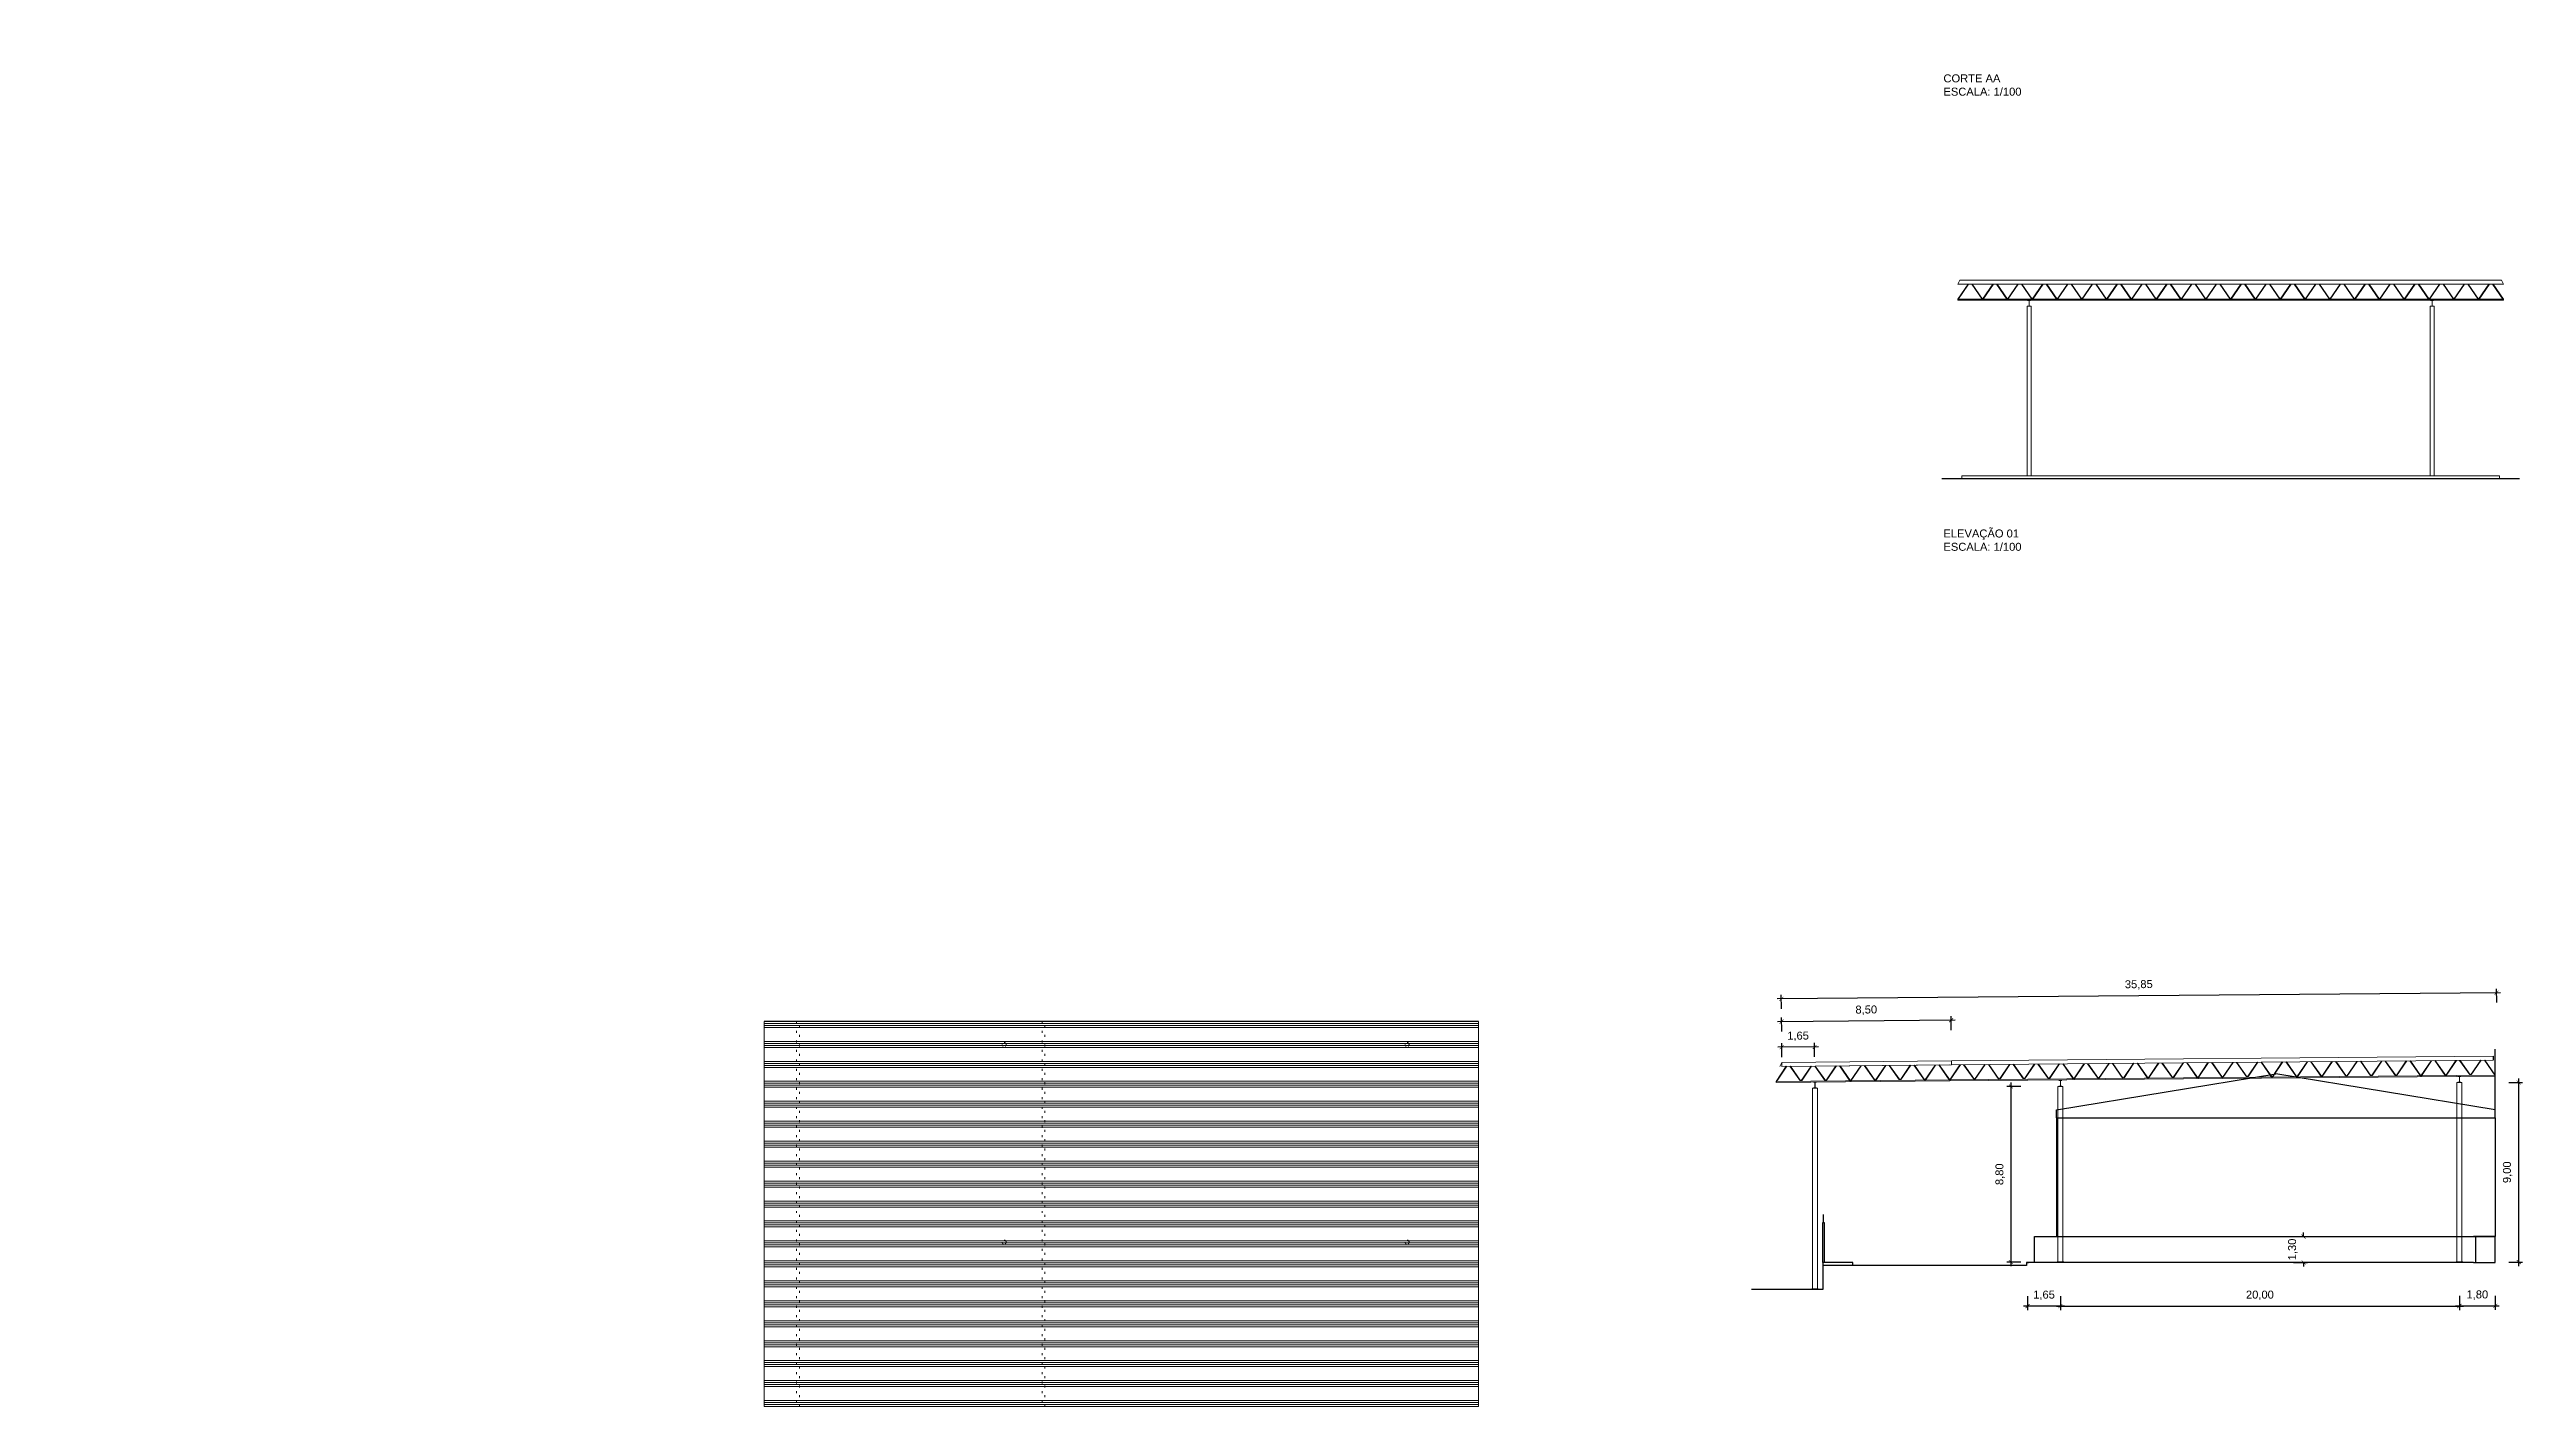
# Model space of a CAD drawing. Header units: inches. Extents: x 1286 to 7442, y -84 to 3420.
# Drawn here: x 2048.5 to 2172.5, y 15 to 83.1 of the extents above; entities that cross this region are included whole.
import ezdxf

# ---------------------------------------------------------------- set-up
doc = ezdxf.new("R2010")
doc.units = ezdxf.units.IN
doc.header["$LTSCALE"] = 3
doc.header["$MEASUREMENT"] = 0
doc.linetypes.add('DASHED', pattern=[0.75, 0.5, -0.25])
doc.linetypes.add('DOT', pattern=[0.25, 0, -0.25])
for name, color, linetype, lineweight in [('ARQ_AÇO', 4, 'Continuous', 5), ('ARQ_PROJEÇÃO', 8, 'DASHED', 5), ('ARQ_VISTA', 2, 'Continuous', 5)]:
    doc.layers.add(name, color=color, linetype=linetype, lineweight=lineweight)
doc.layers.add('ARQ_HATCH', color=8, linetype='Continuous')
doc.layers.add('ARQ_TEXTO', color=133, linetype='Continuous')
doc.styles.add('1 - 200', font='arial.ttf', dxfattribs={"height": 0.4})
doc.dimstyles.new('1 - 200', dxfattribs={"dimtxt": 0.4, "dimasz": 0.2, "dimexe": 0.2, "dimexo": 0.2, "dimgap": 0.3, "dimtad": 1, "dimzin": 4, "dimtxsty": '1 - 200', "dimblk": 'ARCHTICK', "dimcen": 0.1, "dimdle": 0.2, "dimclrd": 256, "dimclre": 256, "dimclrt": 256, "dimazin": 0, "dimtfac": 1, "dimtix": 1, "dimtofl": 0, "dimtmove": 2, "dimatfit": 3, "dimldrblk": 'OPEN90', "dimfxl": 0.5, "dimfxlon": 1, "dimtolj": 1, "dimtzin": 0, "dimlwd": -1, "dimlwe": -1, "dimarcsym": 0})

# ---------------------------------------------------------------- blocks, each defined once
blk = doc.blocks.new('_ArchTick')
at = {"color": 0, "linetype": 'ByBlock', "const_width": 0.15}
blk.add_lwpolyline([(-0.5, -0.5), (0.5, 0.5)], dxfattribs=at)
blk = doc.blocks.new('*D221')
at = {"transparency": 16777216}
for p, q in [((2149.15, 20.07), (2169.55, 20.07)), ((2149.35, 20.57), (2149.35, 19.87)), ((2169.35, 20.57), (2169.35, 19.87))]:
    blk.add_line(p, q, dxfattribs=at)
at = {"layer": 'Defpoints', "color": 0, "transparency": 16777216}
for p in [(2149.35, 22.28), (2169.35, 22.28), (2169.35, 20.07)]:
    blk.add_point(p, dxfattribs=at)
at = {"transparency": 16777216, "xscale": 0.2, "yscale": 0.2, "zscale": 0.2, "rotation": 180}
blk.add_blockref('_ArchTick', (2149.35, 20.07), dxfattribs=at)
at = {"transparency": 16777216, "xscale": 0.2, "yscale": 0.2, "zscale": 0.2}
blk.add_blockref('_ArchTick', (2169.35, 20.07), dxfattribs=at)
at = {"transparency": 16777216, "insert": (2159.35, 20.61), "char_height": 0.4, "attachment_point": 5, "style": '1 - 200'}
blk.add_mtext('\\A1;20,00', dxfattribs=at)
blk = doc.blocks.new('_Open90')
at = {"color": 0, "linetype": 'ByBlock', "lineweight": -2}
for p, q in [((0, 0), (-1, 0)), ((-0.5, 0.5), (0, 0)), ((0, 0), (-0.5, -0.5))]:
    blk.add_line(p, q, dxfattribs=at)
blk = doc.blocks.new('*D222')
at = {"transparency": 16777216}
for p, q in [((2171.82, 31.28), (2172.52, 31.28)), ((2172.32, 31.48), (2172.32, 22.08)), ((2171.82, 22.28), (2172.52, 22.28))]:
    blk.add_line(p, q, dxfattribs=at)
at = {"layer": 'Defpoints', "color": 0, "transparency": 16777216}
for p in [(2169.48, 31.28), (2169.48, 22.28), (2172.32, 22.28)]:
    blk.add_point(p, dxfattribs=at)
at = {"transparency": 16777216, "xscale": 0.2, "yscale": 0.2, "zscale": 0.2}
for p, rotation in [((2172.32, 31.28), 90), ((2172.32, 22.28), 270)]:
    blk.add_blockref('_ArchTick', p, dxfattribs=dict(at, rotation=rotation))
at = {"transparency": 16777216, "insert": (2171.77, 26.78), "char_height": 0.4, "attachment_point": 5, "rotation": 90, "style": '1 - 200'}
blk.add_mtext('\\A1;9,00', dxfattribs=at)
blk = doc.blocks.new('*D226')
at = {"transparency": 16777216}
for p, q in [((2161.04, 23.56), (2161.74, 23.56)), ((2161.54, 23.56), (2161.54, 23.76)), ((2161.04, 22.26), (2161.74, 22.26)), ((2161.54, 22.26), (2161.54, 22.06))]:
    blk.add_line(p, q, dxfattribs=at)
at = {"layer": 'Defpoints', "color": 0, "transparency": 16777216}
for p in [(2160.15, 23.56), (2159.05, 22.26), (2161.54, 22.26)]:
    blk.add_point(p, dxfattribs=at)
at = {"transparency": 16777216, "xscale": 0.2, "yscale": 0.2, "zscale": 0.2}
for p, rotation in [((2161.54, 23.56), 270), ((2161.54, 22.26), 90)]:
    blk.add_blockref('_ArchTick', p, dxfattribs=dict(at, rotation=rotation))
at = {"transparency": 16777216, "insert": (2161, 22.91), "char_height": 0.4, "attachment_point": 5, "rotation": 90, "style": '1 - 200'}
blk.add_mtext('\\A1;1,30', dxfattribs=at)
blk = doc.blocks.new('*D229')
at = {"transparency": 16777216}
for p, q in [((2147.37, 31.08), (2146.67, 31.08)), ((2146.87, 31.28), (2146.87, 22.08)), ((2147.37, 22.28), (2146.67, 22.28))]:
    blk.add_line(p, q, dxfattribs=at)
at = {"layer": 'Defpoints', "color": 0, "transparency": 16777216}
for p in [(2149.23, 31.08), (2146.87, 22.28), (2149.23, 22.28)]:
    blk.add_point(p, dxfattribs=at)
at = {"transparency": 16777216, "xscale": 0.2, "yscale": 0.2, "zscale": 0.2}
for p, rotation in [((2146.87, 31.08), 90), ((2146.87, 22.28), 270)]:
    blk.add_blockref('_ArchTick', p, dxfattribs=dict(at, rotation=rotation))
at = {"transparency": 16777216, "insert": (2146.33, 26.68), "char_height": 0.4, "attachment_point": 5, "rotation": 90, "style": '1 - 200'}
blk.add_mtext('\\A1;8,80', dxfattribs=at)
blk = doc.blocks.new('*D230')
at = {"transparency": 16777216}
for p, q in [((2169.15, 20.08), (2171.35, 20.08)), ((2169.35, 20.58), (2169.35, 19.88)), ((2171.15, 20.58), (2171.15, 19.88))]:
    blk.add_line(p, q, dxfattribs=at)
at = {"layer": 'Defpoints', "color": 0, "transparency": 16777216}
for p in [(2169.35, 22.26), (2171.15, 22.26), (2171.15, 20.08)]:
    blk.add_point(p, dxfattribs=at)
at = {"transparency": 16777216, "xscale": 0.2, "yscale": 0.2, "zscale": 0.2, "rotation": 180}
blk.add_blockref('_ArchTick', (2169.35, 20.08), dxfattribs=at)
at = {"transparency": 16777216, "xscale": 0.2, "yscale": 0.2, "zscale": 0.2}
blk.add_blockref('_ArchTick', (2171.15, 20.08), dxfattribs=at)
at = {"transparency": 16777216, "insert": (2170.25, 20.62), "char_height": 0.4, "attachment_point": 5, "style": '1 - 200'}
blk.add_mtext('\\A1;1,80', dxfattribs=at)
blk = doc.blocks.new('*D231')
at = {"transparency": 16777216}
for p, q in [((2149.55, 20.07), (2147.5, 20.07)), ((2147.7, 20.57), (2147.7, 19.87)), ((2149.35, 20.57), (2149.35, 19.87))]:
    blk.add_line(p, q, dxfattribs=at)
at = {"layer": 'Defpoints', "color": 0, "transparency": 16777216}
for p in [(2147.7, 22.26), (2149.35, 22.26), (2147.7, 20.07)]:
    blk.add_point(p, dxfattribs=at)
at = {"transparency": 16777216, "xscale": 0.2, "yscale": 0.2, "zscale": 0.2, "rotation": 180}
blk.add_blockref('_ArchTick', (2147.7, 20.07), dxfattribs=at)
at = {"transparency": 16777216, "xscale": 0.2, "yscale": 0.2, "zscale": 0.2}
blk.add_blockref('_ArchTick', (2149.35, 20.07), dxfattribs=at)
at = {"transparency": 16777216, "insert": (2148.53, 20.61), "char_height": 0.4, "attachment_point": 5, "style": '1 - 200'}
blk.add_mtext('\\A1;1,65', dxfattribs=at)
blk = doc.blocks.new('*D234')
at = {"transparency": 16777216}
for p, q in [((2144.07, 34.4), (2135.17, 34.32)), ((2135.38, 33.83), (2135.37, 34.53)), ((2143.88, 33.9), (2143.87, 34.6))]:
    blk.add_line(p, q, dxfattribs=at)
at = {"layer": 'Defpoints', "color": 0, "transparency": 16777216}
for p in [(2135.37, 34.33), (2135.39, 32.29), (2143.89, 32.36)]:
    blk.add_point(p, dxfattribs=at)
at = {"transparency": 16777216, "xscale": 0.2, "yscale": 0.2, "zscale": 0.2}
for p, rotation in [((2135.37, 34.33), 180.5117599730573), ((2143.87, 34.4), 0.5117599730573552)]:
    blk.add_blockref('_ArchTick', p, dxfattribs=dict(at, rotation=rotation))
at = {"transparency": 16777216, "insert": (2139.62, 34.9), "char_height": 0.4, "attachment_point": 5, "rotation": 0.5118, "style": '1 - 200'}
blk.add_mtext('\\A1;8,50', dxfattribs=at)
blk = doc.blocks.new('*D236')
at = {"transparency": 16777216}
for p, q in [((2171.22, 35.28), (2171.21, 35.98)), ((2171.41, 35.78), (2135.16, 35.47)), ((2135.37, 34.97), (2135.36, 35.67))]:
    blk.add_line(p, q, dxfattribs=at)
at = {"layer": 'Defpoints', "color": 0, "transparency": 16777216}
for p in [(2135.36, 35.47), (2135.39, 32.29), (2171.24, 32.6)]:
    blk.add_point(p, dxfattribs=at)
at = {"transparency": 16777216, "xscale": 0.2, "yscale": 0.2, "zscale": 0.2}
for p, rotation in [((2135.36, 35.47), 180.5000000000001), ((2171.21, 35.78), 0.4999999999999982)]:
    blk.add_blockref('_ArchTick', p, dxfattribs=dict(at, rotation=rotation))
at = {"transparency": 16777216, "insert": (2153.28, 36.17), "char_height": 0.4, "attachment_point": 5, "rotation": 0.5, "style": '1 - 200'}
blk.add_mtext('\\A1;35,85', dxfattribs=at)
blk = doc.blocks.new('*D238')
at = {"transparency": 16777216}
for p, q in [((2137.23, 33.06), (2135.18, 33.05)), ((2135.39, 32.55), (2135.38, 33.25)), ((2137.03, 32.56), (2137.03, 33.26))]:
    blk.add_line(p, q, dxfattribs=at)
at = {"layer": 'Defpoints', "color": 0, "transparency": 16777216}
for p in [(2135.38, 33.05), (2135.39, 32.29), (2137.04, 32.3)]:
    blk.add_point(p, dxfattribs=at)
at = {"transparency": 16777216, "xscale": 0.2, "yscale": 0.2, "zscale": 0.2}
for p, rotation in [((2135.38, 33.05), 180.5000000000001), ((2137.03, 33.06), 0.4999999999999982)]:
    blk.add_blockref('_ArchTick', p, dxfattribs=dict(at, rotation=rotation))
at = {"transparency": 16777216, "insert": (2136.2, 33.59), "char_height": 0.4, "attachment_point": 5, "rotation": 0.5, "style": '1 - 200'}
blk.add_mtext('\\A1;1,65', dxfattribs=at)

msp = doc.modelspace()

# ---------------------------------------------------------------- hatches: boundary and pattern name
at = {"layer": 'ARQ_HATCH'}
h = msp.add_hatch(dxfattribs=at)
h.set_pattern_fill('HONEY', color=8, scale=2, angle=315)
edge = h.paths.add_edge_path()
edge.add_line((2027.264, 74.93), (2031.411, 91.984))
edge.add_arc((2033.257, 91.535), 1.9, 110.58273, 166.33425, ccw=False)
edge.add_line((2032.589, 93.314), (2037.862, 95.294))
edge.add_line((2037.862, 95.294), (2043.072, 105.921))
edge.add_arc((2044.778, 105.084), 1.9, 116.92909, 153.88302, ccw=False)
edge.add_line((2043.918, 106.778), (2053.022, 111.403))
edge.add_line((2053.022, 111.403), (2056.359, 118.186))
edge.add_line((2056.359, 118.186), (2053.504, 119.755))
edge.add_line((2053.504, 119.755), (2054.319, 121.252))
edge.add_line((2054.319, 121.252), (2043.547, 126.331))
edge.add_line((2043.547, 126.331), (2037.445, 128.066))
edge.add_arc((2037.965, 129.894), 1.9, 180.41112, 254.12323, ccw=False)
edge.add_line((2036.065, 129.88), (2035.938, 147.537))
edge.add_line((2035.938, 147.537), (2028.886, 160.068))
edge.add_line((2028.886, 160.068), (2019.552, 156.905))
edge.add_line((2019.552, 156.905), (2019.225, 96.389))
edge.add_arc((2015.225, 96.41), 4, 270, 359.68999, ccw=False)
edge.add_line((2015.225, 92.41), (1829.908, 92.41))
edge.add_line((1829.908, 92.41), (1821.139, 51.947))
edge.add_line((1821.139, 51.947), (1820.715, 49.992))
edge.add_line((1820.715, 49.992), (1819.882, 46.148))
edge.add_line((1819.882, 46.148), (1820.587, 45.272))
edge.add_line((1820.587, 45.272), (1825.662, 45.254))
edge.add_line((1825.662, 45.254), (1825.661, 45.114))
edge.add_line((1825.661, 45.114), (1837.918, 45.07))
edge.add_line((1837.918, 45.07), (1837.918, 45.26))
edge.add_line((1837.918, 45.26), (1843.088, 45.242))
edge.add_line((1843.088, 45.242), (1847.116, 49.563))
edge.add_arc((1847.482, 49.222), 0.5, 89.76917, 137.0088, ccw=False)
edge.add_line((1847.484, 49.722), (1868.081, 49.639))
edge.add_arc((1868.079, 49.139), 0.5, 33.18397, 89.76917, ccw=False)
edge.add_line((1868.498, 49.413), (1870.973, 45.627))
edge.add_line((1870.973, 45.627), (1900.946, 45.506))
edge.add_line((1900.946, 45.506), (1898.82, 48.738))
edge.add_arc((1899.238, 49.013), 0.5, 89.76917, 213.34253, ccw=False)
edge.add_line((1899.24, 49.513), (1901.824, 49.503))
edge.add_arc((1901.822, 49.003), 0.5, 34.94512, 89.76917, ccw=False)
edge.add_line((1902.231, 49.289), (1904.886, 45.491))
edge.add_line((1904.886, 45.491), (1942.564, 45.339))
edge.add_line((1942.564, 45.339), (1940.438, 48.571))
edge.add_arc((1940.855, 48.846), 0.5, 89.76917, 213.34253, ccw=False)
edge.add_line((1940.857, 49.346), (1943.258, 49.336))
edge.add_arc((1943.256, 48.836), 0.5, 34.94512, 89.76917, ccw=False)
edge.add_line((1943.665, 49.122), (1946.32, 45.324))
edge.add_line((1946.32, 45.324), (1986.562, 45.161))
edge.add_line((1986.562, 45.161), (1983.055, 48.302))
edge.add_arc((1983.388, 48.674), 0.5, 89.76917, 228.15776, ccw=False)
edge.add_line((1983.39, 49.174), (1987.306, 49.159))
edge.add_arc((1987.304, 48.659), 0.5, 48.46063, 89.76917, ccw=False)
edge.add_line((1987.635, 49.033), (1990.329, 46.646))
edge.add_line((1990.329, 46.646), (2013.484, 46.553))
edge.add_line((2013.484, 46.553), (2013.545, 51.582))
edge.add_line((2013.545, 51.582), (2012.45, 52.795))
edge.add_arc((2013.861, 54.068), 1.9, 164.55602, 222.06687, ccw=False)
edge.add_line((2012.029, 54.574), (2016.298, 70.026))
edge.add_arc((2018.13, 69.52), 1.9, 110.32742, 164.55602, ccw=False)
edge.add_line((2017.47, 71.302), (2027.264, 74.93))
h.paths.add_polyline_path([(1891.928, 70.998), (1891.816, 65.099), (1891.77, 62.699), (1891.659, 56.8), (1864.713, 57.311), (1864.983, 71.509)], flags=16)

# ---------------------------------------------------------------- linework, layer by layer
at = {"color": 6}
msp.add_line((2172.358, 61.535), (2143.408, 61.535), dxfattribs=at)
at = {"color": 1}
for p, q in [((2120.177, 34.338), (2084.377, 34.338)), ((2171.151, 29.909), (2171.151, 32.951)), ((2149.151, 29.909), (2160.151, 31.709)), ((2171.151, 29.909), (2160.151, 31.709)), ((2149.151, 29.509), (2149.151, 29.909)), ((2171.151, 29.509), (2171.151, 29.909)), ((2149.151, 29.509), (2171.151, 29.509)), ((2149.151, 29.509), (2149.151, 23.559)), ((2171.151, 29.509), (2171.151, 23.559)), ((2137.45, 22.259), (2137.45, 24.259)), ((2137.45, 24.259), (2137.51, 24.259)), ((2137.48, 24.259), (2137.48, 24.659)), ((2137.51, 24.259), (2137.51, 22.259)), ((2148.051, 22.259), (2148.051, 23.559)), ((2148.051, 23.559), (2149.151, 23.559)), ((2149.151, 23.559), (2171.151, 23.559)), ((2171.151, 23.559), (2170.051, 23.559)), ((2170.151, 23.559), (2170.151, 22.259)), ((2171.151, 22.259), (2171.151, 23.559)), ((2138.95, 22.259), (2137.45, 22.259)), ((2137.45, 22.259), (2137.45, 20.909)), ((2138.95, 22.109), (2137.45, 22.109)), ((2138.95, 22.109), (2138.95, 22.259)), ((2147.651, 22.109), (2138.95, 22.109)), ((2147.751, 22.259), (2147.651, 22.259)), ((2147.651, 22.259), (2147.651, 22.109)), ((2147.651, 22.259), (2147.751, 22.259)), ((2148.051, 22.259), (2147.751, 22.259)), ((2170.051, 22.259), (2148.051, 22.259)), ((2170.051, 22.259), (2169.171, 22.259)), ((2170.051, 22.259), (2171.151, 22.259)), ((2137.45, 20.909), (2133.864, 20.909)), ((2137.45, 20.909), (2137.05, 20.909))]:
    msp.add_line(p, q, dxfattribs=at)
at = {"color": 0}
msp.add_line((2171.042, 32.598), (2171.042, 32.394), dxfattribs=at)
for p, q in [((2149.186, 22.284), (2149.516, 22.284)), ((2149.186, 22.259), (2149.186, 22.284)), ((2149.516, 22.259), (2149.186, 22.259)), ((2149.516, 22.284), (2149.516, 22.259)), ((2169.186, 22.284), (2169.516, 22.284)), ((2169.186, 22.259), (2169.186, 22.284)), ((2169.516, 22.259), (2169.186, 22.259)), ((2169.516, 22.284), (2169.516, 22.259)), ((2136.885, 20.934), (2137.215, 20.934)), ((2136.885, 20.909), (2136.885, 20.934)), ((2137.215, 20.909), (2136.885, 20.909)), ((2137.215, 20.934), (2137.215, 20.909))]:
    msp.add_line(p, q)
at = {"layer": 'ARQ_AÇO', "color": 1}
for points in [[(2135.291, 32.086), (2135.39, 32.287), (2135.391, 32.087)], [(2135.389, 32.085), (2135.388, 32.279), (2135.293, 32.085), (2135.291, 32.086)], [(2143.895, 32.161), (2135.391, 32.085)], [(2135.391, 32.087), (2143.801, 32.161)]]:
    msp.add_lwpolyline(points, dxfattribs=at)
at = {"layer": 'ARQ_AÇO', "color": 0}
msp.add_lwpolyline([(2143.893, 32.361), (2143.893, 32.361), (2143.895, 32.161), (2171.042, 32.394)], dxfattribs=at)
at = {"layer": 'ARQ_AÇO'}
for points in [[(2137.053, 31.012), (2137.125, 31.012), (2137.125, 31.002), (2136.975, 31.002), (2136.975, 31.012), (2137.048, 31.012), (2137.048, 31.292), (2136.975, 31.292), (2136.975, 31.302), (2137.125, 31.302), (2137.125, 31.292), (2137.053, 31.292), (2137.053, 31.012)], [(2149.353, 31.094), (2149.426, 31.094), (2149.426, 31.084), (2149.276, 31.084), (2149.276, 31.094), (2149.348, 31.094), (2149.348, 31.374), (2149.276, 31.374), (2149.276, 31.384), (2149.426, 31.384), (2149.426, 31.374), (2149.353, 31.374), (2149.353, 31.094)], [(2169.353, 31.294), (2169.426, 31.294), (2169.426, 31.284), (2169.276, 31.284), (2169.276, 31.294), (2169.348, 31.294), (2169.348, 31.574), (2169.276, 31.574), (2169.276, 31.584), (2169.426, 31.584), (2169.426, 31.574), (2169.353, 31.574), (2169.353, 31.294)]]:
    msp.add_lwpolyline(points, dxfattribs=at)
at = {"layer": 'ARQ_PROJEÇÃO', "color": 4, "linetype": 'DOT', "ltscale": 0.5}
for points in [[(2086.002, 15.038), (2086.152, 15.038), (2086.152, 34.338), (2086.002, 34.338)], [(2098.302, 15.038), (2098.452, 15.038), (2098.452, 34.338), (2098.302, 34.338)]]:
    msp.add_lwpolyline(points, close=True, dxfattribs=at)
for points in [[(2096.302, 33.18, -1), (2096.502, 33.18, -1)], [(2116.502, 33.18, -1), (2116.702, 33.18, -1)], [(2096.502, 23.28, -1), (2096.302, 23.28, -1)], [(2116.702, 23.28, -1), (2116.502, 23.28, -1)]]:
    msp.add_lwpolyline(points, format="xyb", close=True, dxfattribs=at)
for centre in [(2096.402, 33.18), (2116.602, 33.18), (2096.402, 23.28), (2116.602, 23.28)]:
    msp.add_circle(centre, 0.1, dxfattribs=at)
at = {"layer": 'ARQ_VISTA', "color": 8}
for p, q in [((2120.177, 34.338), (2084.377, 34.338)), ((2120.177, 34.038), (2084.377, 34.038)), ((2120.177, 33.338), (2084.377, 33.338)), ((2120.177, 33.038), (2084.377, 33.038)), ((2120.177, 32.338), (2084.377, 32.338)), ((2120.177, 32.038), (2084.377, 32.038)), ((2120.177, 31.338), (2084.377, 31.338)), ((2120.177, 31.038), (2084.377, 31.038)), ((2120.177, 30.338), (2084.377, 30.338)), ((2120.177, 30.038), (2084.377, 30.038)), ((2120.177, 29.338), (2084.377, 29.338)), ((2120.177, 29.038), (2084.377, 29.038)), ((2120.177, 28.338), (2084.377, 28.338)), ((2120.177, 28.038), (2084.377, 28.038)), ((2120.177, 27.338), (2084.377, 27.338)), ((2120.177, 27.038), (2084.377, 27.038)), ((2120.177, 26.338), (2084.377, 26.338)), ((2120.177, 26.038), (2084.377, 26.038)), ((2120.177, 25.338), (2084.377, 25.338)), ((2120.177, 25.038), (2084.377, 25.038)), ((2120.177, 24.338), (2084.377, 24.338)), ((2120.177, 24.038), (2084.377, 24.038)), ((2120.177, 23.338), (2084.377, 23.338)), ((2120.177, 23.038), (2084.377, 23.038)), ((2120.177, 22.338), (2084.377, 22.338)), ((2120.177, 22.038), (2084.377, 22.038)), ((2120.177, 21.338), (2084.377, 21.338)), ((2120.177, 21.23), (2084.377, 21.23)), ((2120.177, 21.038), (2084.377, 21.038)), ((2120.177, 20.338), (2084.377, 20.338)), ((2120.177, 20.038), (2084.377, 20.038)), ((2120.177, 19.338), (2084.377, 19.338)), ((2120.177, 19.038), (2084.377, 19.038)), ((2120.177, 18.338), (2084.377, 18.338)), ((2120.177, 18.038), (2084.377, 18.038)), ((2120.177, 17.338), (2084.377, 17.338)), ((2120.177, 17.038), (2084.377, 17.038)), ((2120.177, 16.338), (2084.377, 16.338)), ((2120.177, 16.038), (2084.377, 16.038)), ((2120.177, 15.338), (2084.377, 15.338)), ((2120.177, 15.038), (2084.377, 15.038))]:
    msp.add_line(p, q, dxfattribs=at)
at = {"layer": 'ARQ_VISTA'}
for p, q in [((2120.177, 34.238), (2084.377, 34.238)), ((2120.177, 34.138), (2084.377, 34.138)), ((2120.177, 33.238), (2084.377, 33.238)), ((2120.177, 33.138), (2084.377, 33.138)), ((2120.177, 32.238), (2084.377, 32.238)), ((2120.177, 32.138), (2084.377, 32.138)), ((2120.177, 31.238), (2084.377, 31.238)), ((2120.177, 31.138), (2084.377, 31.138)), ((2120.177, 30.238), (2084.377, 30.238)), ((2120.177, 30.138), (2084.377, 30.138)), ((2120.177, 29.238), (2084.377, 29.238)), ((2120.177, 29.138), (2084.377, 29.138)), ((2120.177, 28.238), (2084.377, 28.238)), ((2120.177, 28.138), (2084.377, 28.138)), ((2120.177, 27.238), (2084.377, 27.238)), ((2120.177, 27.138), (2084.377, 27.138)), ((2120.177, 26.238), (2084.377, 26.238)), ((2120.177, 26.138), (2084.377, 26.138)), ((2120.177, 25.238), (2084.377, 25.238)), ((2120.177, 25.138), (2084.377, 25.138)), ((2120.177, 24.238), (2084.377, 24.238)), ((2120.177, 24.138), (2084.377, 24.138)), ((2120.177, 23.238), (2084.377, 23.238)), ((2120.177, 23.138), (2084.377, 23.138)), ((2120.177, 22.238), (2084.377, 22.238)), ((2120.177, 22.138), (2084.377, 22.138)), ((2120.177, 21.238), (2084.377, 21.238)), ((2120.177, 21.138), (2084.377, 21.138)), ((2120.177, 20.238), (2084.377, 20.238)), ((2120.177, 20.138), (2084.377, 20.138)), ((2120.177, 19.238), (2084.377, 19.238)), ((2120.177, 19.138), (2084.377, 19.138)), ((2120.177, 18.238), (2084.377, 18.238)), ((2120.177, 18.138), (2084.377, 18.138)), ((2120.177, 17.238), (2084.377, 17.238)), ((2120.177, 17.138), (2084.377, 17.138)), ((2120.177, 16.238), (2084.377, 16.238)), ((2120.177, 16.138), (2084.377, 16.138)), ((2120.177, 15.238), (2084.377, 15.238)), ((2120.177, 15.138), (2084.377, 15.138))]:
    msp.add_line(p, q, dxfattribs=at)
for points in [[(2144.207, 71.283), (2171.559, 71.283), (2171.458, 71.485), (2144.308, 71.485), (2144.207, 71.283)], [(2144.726, 71.285), (2144.208, 70.535)], [(2144.751, 71.285), (2144.208, 70.5)], [(2145.427, 70.535), (2144.909, 71.285)], [(2145.969, 71.285), (2145.451, 70.535), (2144.933, 71.285)], [(2145.994, 71.285), (2145.476, 70.535)], [(2146.67, 70.535), (2146.152, 71.285)], [(2147.213, 71.285), (2146.695, 70.535), (2146.177, 71.285)], [(2147.237, 71.285), (2146.719, 70.535)], [(2147.914, 70.535), (2147.396, 71.285)], [(2148.456, 71.285), (2147.938, 70.535), (2147.42, 71.285)], [(2148.48, 71.285), (2147.962, 70.535)], [(2149.157, 70.535), (2148.639, 71.285)], [(2149.699, 71.285), (2149.181, 70.535), (2148.663, 71.285)], [(2149.723, 71.285), (2149.205, 70.535)], [(2150.4, 70.535), (2149.882, 71.285)], [(2150.942, 71.285), (2150.424, 70.535), (2149.906, 71.285)], [(2150.966, 71.285), (2150.448, 70.535)], [(2151.643, 70.535), (2151.125, 71.285)], [(2152.185, 71.285), (2151.667, 70.535), (2151.149, 71.285)], [(2152.21, 71.285), (2151.692, 70.535)], [(2152.886, 70.535), (2152.368, 71.285)], [(2153.429, 71.285), (2152.911, 70.535), (2152.393, 71.285)], [(2153.453, 71.285), (2152.935, 70.535)], [(2154.129, 70.535), (2153.611, 71.285)], [(2154.672, 71.285), (2154.154, 70.535), (2153.636, 71.285)], [(2154.696, 71.285), (2154.178, 70.535)], [(2155.373, 70.535), (2154.855, 71.285)], [(2155.915, 71.285), (2155.397, 70.535), (2154.879, 71.285)], [(2155.939, 71.285), (2155.421, 70.535)], [(2156.616, 70.535), (2156.098, 71.285)], [(2157.158, 71.285), (2156.64, 70.535), (2156.122, 71.285)], [(2157.182, 71.285), (2156.664, 70.535)], [(2157.859, 70.535), (2157.341, 71.285)], [(2158.401, 71.285), (2157.883, 70.535), (2157.365, 71.285)], [(2158.426, 71.285), (2157.908, 70.535)], [(2159.102, 70.535), (2158.584, 71.285)], [(2159.644, 71.285), (2159.126, 70.535), (2158.608, 71.285)], [(2159.669, 71.285), (2159.151, 70.535)], [(2160.345, 70.535), (2159.827, 71.285)], [(2160.888, 71.285), (2160.37, 70.535), (2159.852, 71.285)], [(2160.912, 71.285), (2160.394, 70.535)], [(2161.589, 70.535), (2161.071, 71.285)], [(2162.131, 71.285), (2161.613, 70.535), (2161.095, 71.285)], [(2162.155, 71.285), (2161.637, 70.535)], [(2162.832, 70.535), (2162.314, 71.285)], [(2163.374, 71.285), (2162.856, 70.535), (2162.338, 71.285)], [(2163.398, 71.285), (2162.88, 70.535)], [(2164.075, 70.535), (2163.557, 71.285)], [(2164.617, 71.285), (2164.099, 70.535), (2163.581, 71.285)], [(2164.641, 71.285), (2164.123, 70.535)], [(2165.318, 70.535), (2164.8, 71.285)], [(2165.86, 71.285), (2165.342, 70.535), (2164.824, 71.285)], [(2165.885, 71.285), (2165.367, 70.535)], [(2166.561, 70.535), (2166.043, 71.285)], [(2167.104, 71.285), (2166.586, 70.535), (2166.068, 71.285)], [(2167.128, 71.285), (2166.61, 70.535)], [(2167.804, 70.535), (2167.286, 71.285)], [(2168.347, 71.285), (2167.829, 70.535), (2167.311, 71.285)], [(2168.371, 71.285), (2167.853, 70.535)], [(2169.048, 70.535), (2168.53, 71.285)], [(2169.59, 71.285), (2169.072, 70.535), (2168.554, 71.285)], [(2169.614, 71.285), (2169.096, 70.535)], [(2170.291, 70.535), (2169.773, 71.285)], [(2170.833, 71.285), (2170.315, 70.535), (2169.797, 71.285)], [(2170.857, 71.285), (2170.339, 70.535)], [(2171.534, 70.535), (2171.016, 71.285)], [(2171.558, 70.535), (2171.04, 71.285)], [(2147.786, 70.195), (2147.858, 70.195), (2147.858, 70.185), (2147.708, 70.185), (2147.708, 70.195), (2147.781, 70.195), (2147.781, 70.475), (2147.708, 70.475), (2147.708, 70.485), (2147.858, 70.485), (2147.858, 70.475), (2147.786, 70.475), (2147.786, 70.195)], [(2167.986, 70.195), (2168.058, 70.195), (2168.058, 70.185), (2167.908, 70.185), (2167.908, 70.195), (2167.981, 70.195), (2167.981, 70.475), (2167.908, 70.475), (2167.908, 70.485), (2168.058, 70.485), (2168.058, 70.475), (2167.986, 70.475), (2167.986, 70.195)]]:
    msp.add_lwpolyline(points, dxfattribs=at)
for points in [[(2144.208, 70.535), (2144.208, 70.485), (2171.558, 70.485), (2171.558, 70.535)], [(2120.177, 15.038), (2084.377, 15.038), (2084.377, 34.338), (2120.177, 34.338)]]:
    msp.add_lwpolyline(points, close=True, dxfattribs=at)
at = {"layer": 'ARQ_VISTA', "color": 7}
for points in [[(2147.883, 70.185), (2147.683, 70.185), (2147.683, 61.685), (2147.883, 61.685)], [(2168.083, 70.185), (2167.883, 70.185), (2167.883, 61.685), (2168.083, 61.685)], [(2137.175, 31.002), (2136.925, 31.002), (2136.925, 20.934), (2137.175, 20.934)], [(2149.476, 31.084), (2149.226, 31.084), (2149.226, 22.284), (2149.476, 22.284)], [(2169.476, 31.284), (2169.226, 31.284), (2169.226, 22.284), (2169.476, 22.284)]]:
    msp.add_lwpolyline(points, close=True, dxfattribs=at)
at = {"layer": 'ARQ_VISTA', "color": 3}
msp.add_lwpolyline([(2144.408, 61.535), (2144.408, 61.685), (2171.358, 61.685), (2171.358, 61.535)], dxfattribs=at)
at = {"layer": 'ARQ_VISTA', "color": 1}
for points in [[(2135.39, 32.287), (2143.893, 32.361)], [(2135.609, 32.089), (2135.098, 31.335)], [(2135.634, 32.089), (2135.098, 31.299)], [(2143.801, 31.411), (2135.098, 31.335), (2135.098, 31.285), (2143.801, 31.361)], [(2136.317, 31.345), (2135.792, 32.091)], [(2136.853, 32.1), (2136.341, 31.345), (2135.817, 32.091)], [(2136.877, 32.1), (2136.365, 31.346)], [(2137.56, 31.356), (2137.035, 32.102)], [(2138.096, 32.111), (2137.584, 31.356), (2137.06, 32.102)], [(2138.12, 32.111), (2137.609, 31.357)], [(2138.803, 31.367), (2138.279, 32.112)], [(2139.339, 32.122), (2138.827, 31.367), (2138.303, 32.113)], [(2139.363, 32.122), (2138.852, 31.367)], [(2140.046, 31.378), (2139.522, 32.123)], [(2140.582, 32.133), (2140.071, 31.378), (2139.546, 32.123)], [(2140.606, 32.133), (2140.095, 31.378)], [(2141.289, 31.389), (2140.765, 32.134)], [(2141.825, 32.143), (2141.314, 31.389), (2140.789, 32.134)], [(2141.849, 32.144), (2141.338, 31.389)], [(2142.532, 31.4), (2142.008, 32.145)], [(2143.068, 32.154), (2142.557, 31.4), (2142.032, 32.145)], [(2143.093, 32.154), (2142.581, 31.4)], [(2143.777, 31.412), (2143.252, 32.158)], [(2143.801, 31.413), (2143.277, 32.158)]]:
    msp.add_lwpolyline(points, dxfattribs=at)
at = {"layer": 'ARQ_VISTA', "color": 0}
for points in [[(2143.893, 32.361), (2171.042, 32.598)], [(2152.479, 31.486), (2151.954, 32.232)], [(2153.015, 32.241), (2152.503, 31.487), (2151.979, 32.232)], [(2153.039, 32.241), (2152.528, 31.487)], [(2153.722, 31.497), (2153.198, 32.243)], [(2154.258, 32.252), (2153.746, 31.497), (2153.222, 32.243)], [(2154.282, 32.252), (2153.771, 31.498)], [(2154.965, 31.508), (2154.441, 32.253)], [(2155.501, 32.263), (2154.989, 31.508), (2154.465, 32.254)], [(2155.525, 32.263), (2155.014, 31.508)], [(2156.208, 31.519), (2155.684, 32.264)], [(2156.744, 32.274), (2156.233, 31.519), (2155.708, 32.265)], [(2156.768, 32.274), (2156.257, 31.519)], [(2157.451, 31.53), (2156.927, 32.275)], [(2157.987, 32.284), (2157.476, 31.53), (2156.951, 32.275)], [(2158.011, 32.285), (2157.5, 31.53)], [(2158.695, 31.541), (2158.17, 32.286)], [(2159.23, 32.295), (2158.719, 31.541), (2158.194, 32.286)], [(2159.255, 32.295), (2158.743, 31.541)], [(2159.938, 31.551), (2159.413, 32.297)], [(2160.473, 32.306), (2159.962, 31.552), (2159.437, 32.297)], [(2160.498, 32.306), (2159.986, 31.552)], [(2161.181, 31.562), (2160.656, 32.308)], [(2161.717, 32.317), (2161.205, 31.562), (2160.681, 32.308)], [(2161.741, 32.317), (2161.229, 31.563)], [(2162.424, 31.573), (2161.899, 32.319)], [(2162.96, 32.328), (2162.448, 31.573), (2161.924, 32.319)], [(2162.984, 32.328), (2162.473, 31.574)], [(2163.667, 31.584), (2163.143, 32.329)], [(2164.203, 32.339), (2163.691, 31.584), (2163.167, 32.33)], [(2164.227, 32.339), (2163.716, 31.584)], [(2164.91, 31.595), (2164.386, 32.34)], [(2165.446, 32.349), (2164.935, 31.595), (2164.41, 32.34)], [(2165.47, 32.35), (2164.959, 31.595)], [(2166.153, 31.606), (2165.629, 32.351)], [(2166.689, 32.36), (2166.178, 31.606), (2165.653, 32.351)], [(2166.713, 32.361), (2166.202, 31.606)], [(2167.397, 31.616), (2166.872, 32.362)], [(2167.932, 32.371), (2167.421, 31.617), (2166.896, 32.362)], [(2167.957, 32.371), (2167.445, 31.617)], [(2168.64, 31.627), (2168.115, 32.373)], [(2169.175, 32.382), (2168.664, 31.628), (2168.139, 32.373)], [(2169.2, 32.382), (2168.688, 31.628)], [(2169.883, 31.638), (2169.358, 32.384)], [(2170.419, 32.393), (2169.907, 31.638), (2169.383, 32.384)], [(2170.443, 32.393), (2169.931, 31.639)], [(2171.126, 31.649), (2170.601, 32.394)], [(2171.15, 31.649), (2170.626, 32.395)], [(2144.313, 32.165), (2143.801, 31.411)], [(2144.337, 32.165), (2143.826, 31.411)], [(2145.02, 31.421), (2144.496, 32.167)], [(2145.556, 32.176), (2145.044, 31.421), (2144.52, 32.167)], [(2145.58, 32.176), (2145.069, 31.422)], [(2146.263, 31.432), (2145.739, 32.178)], [(2146.799, 32.187), (2146.288, 31.432), (2145.763, 32.178)], [(2146.823, 32.187), (2146.312, 31.432)], [(2147.506, 31.443), (2146.982, 32.188)], [(2148.042, 32.198), (2147.531, 31.443), (2147.006, 32.189)], [(2148.066, 32.198), (2147.555, 31.443)], [(2148.75, 31.454), (2148.225, 32.199)], [(2149.285, 32.208), (2148.774, 31.454), (2148.249, 32.199)], [(2149.31, 32.209), (2148.798, 31.454)], [(2149.993, 31.465), (2149.468, 32.21)], [(2150.528, 32.219), (2150.017, 31.465), (2149.492, 32.21)], [(2150.553, 32.22), (2150.041, 31.465)], [(2151.236, 31.475), (2150.711, 32.221)], [(2151.772, 32.23), (2151.26, 31.476), (2150.736, 32.221)], [(2151.796, 32.23), (2151.284, 31.476)]]:
    msp.add_lwpolyline(points, dxfattribs=at)
msp.add_lwpolyline([(2143.801, 31.411), (2143.802, 31.361), (2171.151, 31.599), (2171.15, 31.649)], close=True, dxfattribs=at)

# ---------------------------------------------------------------- texts
at = {"layer": 'ARQ_TEXTO', "char_height": 0.4, "attachment_point": 1, "style": '1 - 200'}
for s, insert in [('CORTE AA\\PESCALA: 1/100', (2143.487, 81.804)), ('ELEVAÇÃO 01\\PESCALA: 1/100', (2143.487, 58.994))]:
    msp.add_mtext_dynamic_manual_height_columns(s, width=6.22474, gutter_width=10, heights=[0], dxfattribs=dict(at, insert=insert))

# ---------------------------------------------------------------- dimensions: what is measured, and where the dimension line sits
at = {"color": 1}
for p1, distance, picture, middle in [((2171.242, 32.6), -3.182, '*D236', (2153.283, 36.166)), ((2143.893, 32.363), -2.038, '*D234', (2139.618, 34.904)), ((2137.035, 32.302), -0.76, '*D238', (2136.201, 33.594))]:
    dim = msp.add_aligned_dim(p1=p1, p2=(2135.39, 32.287), distance=distance, dimstyle='1 - 200', dxfattribs=at)
    dim.commit()
    dim.dimension.update_dxf_attribs({"geometry": picture, "text_midpoint": middle})
for base, p1, p2, picture, middle in [((2146.872, 22.284), (2149.226, 31.084), (2149.226, 22.284), '*D229', (2146.331, 26.684)), ((2172.315, 22.284), (2169.476, 31.284), (2169.476, 22.284), '*D222', (2171.775, 26.784)), ((2161.543, 22.259), (2160.151, 23.559), (2159.051, 22.259), '*D226', (2161.003, 22.909))]:
    dim = msp.add_linear_dim(base=base, p1=p1, p2=p2, angle=90, dimstyle='1 - 200', dxfattribs=at)
    dim.commit()
    dim.dimension.update_dxf_attribs({"geometry": picture, "text_midpoint": middle})
for base, p1, p2, picture, middle in [((2147.701, 20.067), (2149.351, 22.259), (2147.701, 22.259), '*D231', (2148.526, 20.607)), ((2169.351, 20.067), (2149.351, 22.284), (2169.351, 22.284), '*D221', (2159.351, 20.607)), ((2171.151, 20.075), (2169.351, 22.259), (2171.151, 22.259), '*D230', (2170.251, 20.616))]:
    dim = msp.add_linear_dim(base=base, p1=p1, p2=p2, dimstyle='1 - 200', dxfattribs=at)
    dim.commit()
    dim.dimension.update_dxf_attribs({"geometry": picture, "text_midpoint": middle})

doc.saveas('drawing.dxf')
